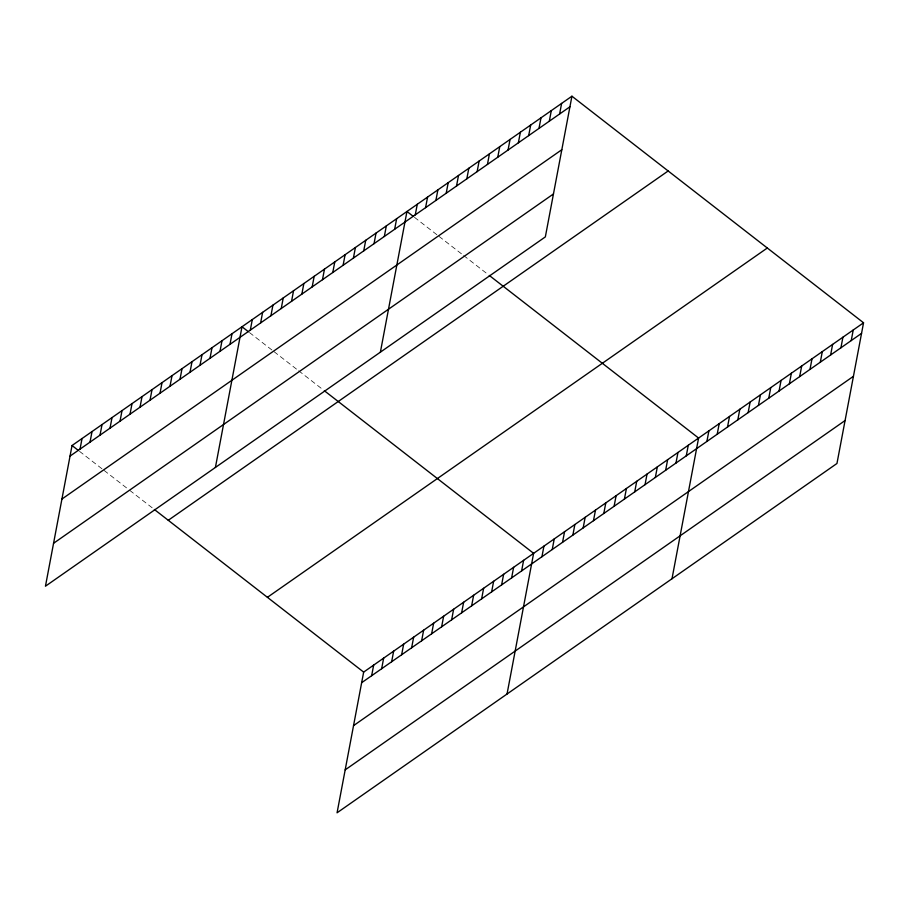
<?xml version="1.0" encoding="UTF-8"?>
<svg xmlns="http://www.w3.org/2000/svg" width="909" height="909" viewBox="0 0 909 909"><rect width="100%" height="100%" fill="white"/><g stroke="black" fill="none" stroke-linecap="round" stroke-linejoin="round"><path stroke-width="0.68" stroke-dasharray="4.54 3.41" d="M414.447 217.296L437.968 235.567M439.036 236.397L462.567 254.679M463.635 255.509L488.224 274.62M249.486 332.569L271.939 350.01M274.075 351.681L297.595 369.952M298.675 370.781L323.263 389.893M79.515 451.341L101.978 468.783M104.115 470.442L128.703 489.553M129.771 490.383L153.303 508.665"/><path stroke-width="1.36" d="M571.931 96.206L72.038 445.524L45.45 586.214L545.343 236.897L571.931 96.206L863.55 322.786L836.962 463.476L337.069 812.794L363.657 672.103L863.55 322.786M80.026 449.126L82.037 438.536M90.025 442.138L92.025 431.548M100.024 435.15L102.024 424.56M110.023 428.173L112.023 417.572M120.022 421.185L122.022 410.584M130.021 414.197L132.021 403.607M140.02 407.209L142.02 396.619M150.019 400.221L152.019 389.631M160.018 393.233L162.018 382.644M170.006 386.245L172.017 375.656M180.005 379.269L182.016 368.668M190.004 372.281L192.004 361.68M200.003 365.293L202.003 354.703M210.002 358.305L212.002 347.715M220.001 351.317L222.001 340.727M230 344.329L232 333.739M215.41 467.442L241.999 326.751L248.418 331.74M250.305 330.137L252.304 319.548M260.622 322.934L262.621 312.344M270.927 315.73L272.927 305.14M281.233 308.526L283.244 297.936M291.55 301.322L293.55 290.732M301.856 294.118L303.856 283.528M312.173 286.914L314.173 276.325M322.479 279.711L324.479 269.121M332.785 272.507L334.785 261.906M343.102 265.303L345.102 254.702M353.408 258.099L355.408 247.498M363.725 250.895L365.725 240.294M374.031 243.68L376.031 233.09M384.337 236.476L386.336 225.887M394.654 229.273L396.654 218.683M380.382 352.169L406.959 211.479L413.379 216.467M415.265 214.865L417.276 204.275M425.582 207.661L427.582 197.071M435.888 200.457L437.888 189.867M446.205 193.253L448.205 182.664M456.511 186.05L458.511 175.46M371.656 675.705L373.656 665.115M466.817 178.846L468.828 168.245M381.655 668.729L383.655 658.127M477.134 171.642L479.134 161.041M391.654 661.741L393.654 651.139M487.44 164.438L489.44 153.837M401.653 654.753L403.653 644.163M497.757 157.234L499.757 146.633M411.641 647.765L413.652 637.175M508.063 150.019L510.063 139.429M421.64 640.777L423.639 630.187M518.369 142.815L520.38 132.225M431.639 633.789L433.638 623.199M528.686 135.611L530.686 125.022M441.638 626.801L443.637 616.211M538.992 128.408L540.991 117.818M451.637 619.824L453.636 609.223M549.309 121.204L551.308 110.614M461.636 612.836L463.635 602.235M559.614 114L561.614 103.41M471.635 605.849L473.634 595.259M481.634 598.861L483.633 588.271M491.633 591.873L493.632 581.283M501.62 584.885L503.631 574.295M511.619 577.897L513.63 567.307M521.618 570.92L523.618 560.319M507.04 694.033L533.617 553.331L324.331 390.722M541.934 556.728L543.934 546.127M552.24 549.525L554.24 538.923M562.546 542.309L564.557 531.72M572.863 535.106L574.863 524.516M583.169 527.902L585.169 517.312M593.486 520.698L595.486 510.108M603.792 513.494L605.792 502.904M614.098 506.29L616.109 495.7M624.415 499.086L626.415 488.497M634.721 491.883L636.72 481.293M645.038 484.679L647.038 474.089M655.344 477.475L657.343 466.874M665.649 470.271L667.649 459.67M675.966 463.067L677.966 452.466M686.272 455.863L688.272 445.262M672.001 578.749L698.589 438.058L489.292 275.45M706.895 441.444L708.895 430.855M717.201 434.241L719.201 423.651M727.518 427.037L729.518 416.447M737.824 419.833L739.824 409.243M748.13 412.629L750.141 402.039M758.447 405.425L760.447 394.836M768.753 398.222L770.752 387.632M779.07 391.018L781.07 380.428M789.376 383.814L791.375 373.213M799.681 376.61L801.693 366.009M809.999 369.406L811.998 358.805M820.304 362.202L822.304 351.601M830.621 354.987L832.621 344.397M840.927 347.783L842.927 337.194M851.233 340.58L853.244 329.99M70.027 456.113L569.92 106.796M61.926 499.052L561.807 149.724M53.563 543.287L553.456 193.958M168.267 520.289L668.16 170.972M267.416 597.327L767.31 248.009M361.657 682.693L861.55 333.376M353.544 725.632L853.437 376.315M345.181 769.866L845.075 420.549M72.038 445.524L78.447 450.512M154.371 509.494L363.657 672.103"/></g></svg>
